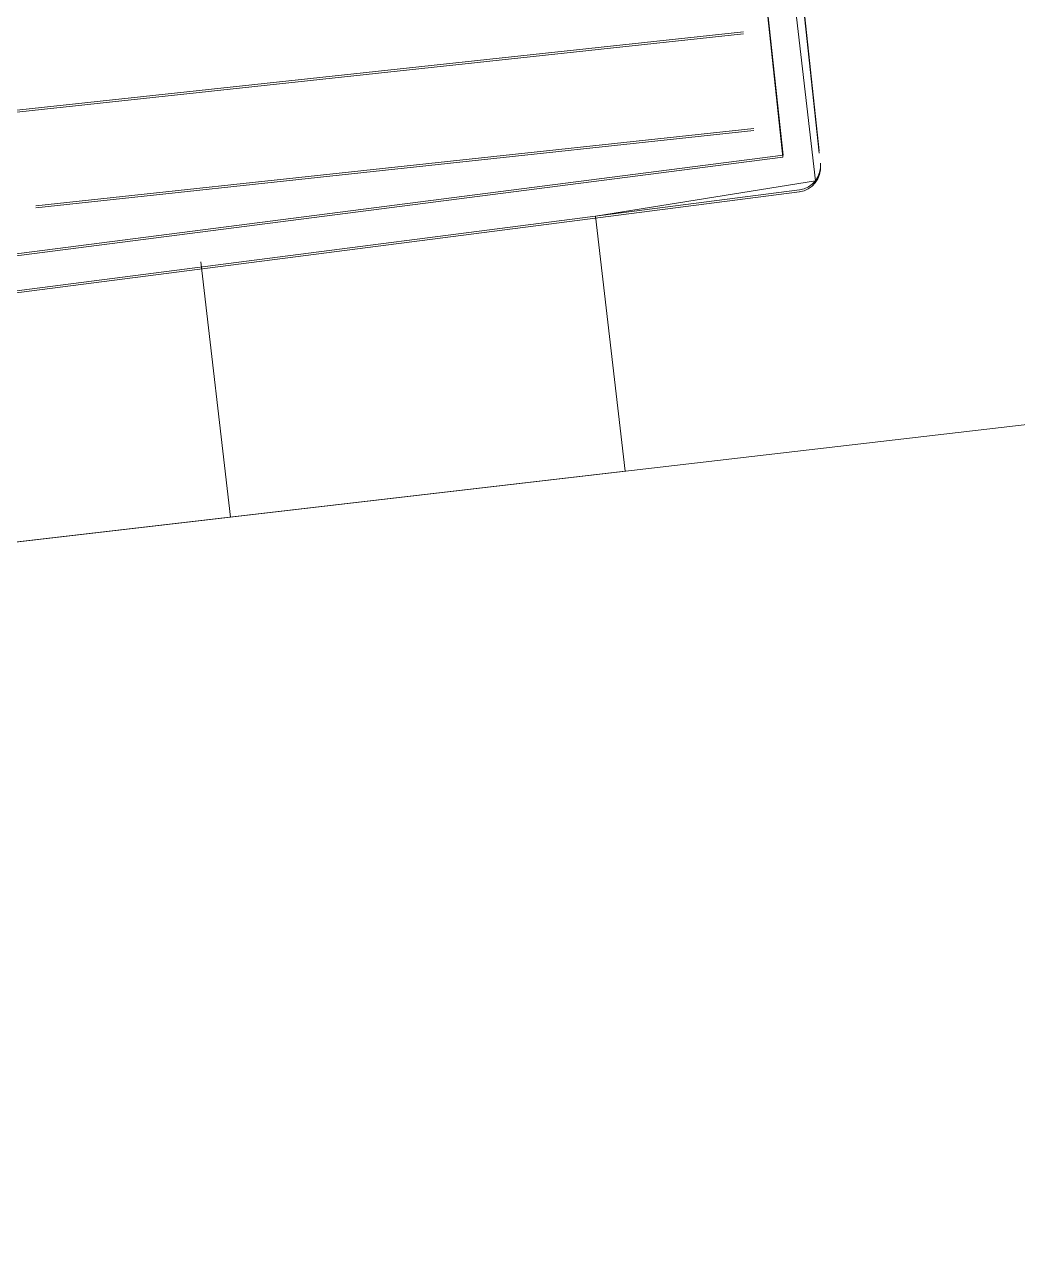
# Model space of a CAD drawing. Header units: metres. Extents: x 2 to 659295185, y -28 to 1124222152.
# Drawn here: x 658249.057 to 658249.992, y 1124157.418 to 1124158.573 of the extents above; entities that cross this region are included whole.
import ezdxf

# ---------------------------------------------------------------- set-up
doc = ezdxf.new("R2010")
doc.units = ezdxf.units.M
doc.header["$MEASUREMENT"] = 0
doc.layers.add('DPIC_Poligonal P1', color=7, linetype='CONTINUOUS', lineweight=50, true_color=0x46387c)
doc.layers.add('mobiliario', color=252, linetype='CONTINUOUS', lineweight=13)

# ---------------------------------------------------------------- blocks, each defined once
blk = doc.blocks.new('Carro-03')
at = {"layer": 'mobiliario', "lineweight": 5}
for p, q in [((125.5676, 185.9135), (125.5804, 184.4172)), ((125.6058, 185.9014), (125.6185, 184.4172)), ((126.4423, 184.5568), (125.6447, 184.55)), ((126.4007, 184.4548), (125.6456, 184.4484)), ((127.7989, 184.3904), (125.6185, 184.4172)), ((127.8114, 184.3521), (125.6056, 184.3793))]:
    blk.add_line(p, q, dxfattribs=at)
blk.add_arc((125.606, 184.4047), 0.0254, 180.4916, 269.2954, dxfattribs=at)

msp = doc.modelspace()

# ---------------------------------------------------------------- linework, layer by layer
at = {"layer": 'DPIC_Poligonal P1', "color": 0, "lineweight": 0}
msp.add_line((658246.5715, 1124157.7987), (658250.8007, 1124158.29), dxfattribs=at)
at = {"layer": 'DPIC_Poligonal P1', "color": 0, "lineweight": 13}
msp.add_lwpolyline([(658243.6619, 1124157.4607), (658249.6224, 1124158.1531), (658249.5945, 1124158.3932), (658249.8013, 1124158.4264), (658249.6347, 1124159.8605), (658249.4268, 1124159.8364), (658249.3992, 1124160.0744), (658240.6683, 1124159.0601), (658240.7427, 1124158.4197), (658240.9289, 1124158.4323), (658241.0005, 1124157.8006), (658240.8171, 1124157.7793), (658240.83, 1124157.6686)], dxfattribs=at)
at = {"layer": 'DPIC_Poligonal P1', "lineweight": 13}
msp.add_lwpolyline([(658249.223, 1124158.35), (658249.2509, 1124158.1099), (658243.2904, 1124157.4175)], dxfattribs=at)

# ---------------------------------------------------------------- block references
at = {"layer": 'DPIC_Poligonal P1', "lineweight": 9, "xscale": -0.9000000000421392, "yscale": 0.8999999999068677, "zscale": 0.9, "rotation": 6.626207976703462}
msp.add_blockref('Carro-03', (658381.2244, 1124006.6275), dxfattribs=at)
at = {"layer": 'DPIC_Poligonal P1', "lineweight": 13, "xscale": -0.9000000000421392, "yscale": 0.8999999999068677, "zscale": 0.9, "rotation": 6.626207976703462}
msp.add_blockref('Carro-03', (658381.2245, 1124006.6294), dxfattribs=at)

doc.saveas('drawing.dxf')
